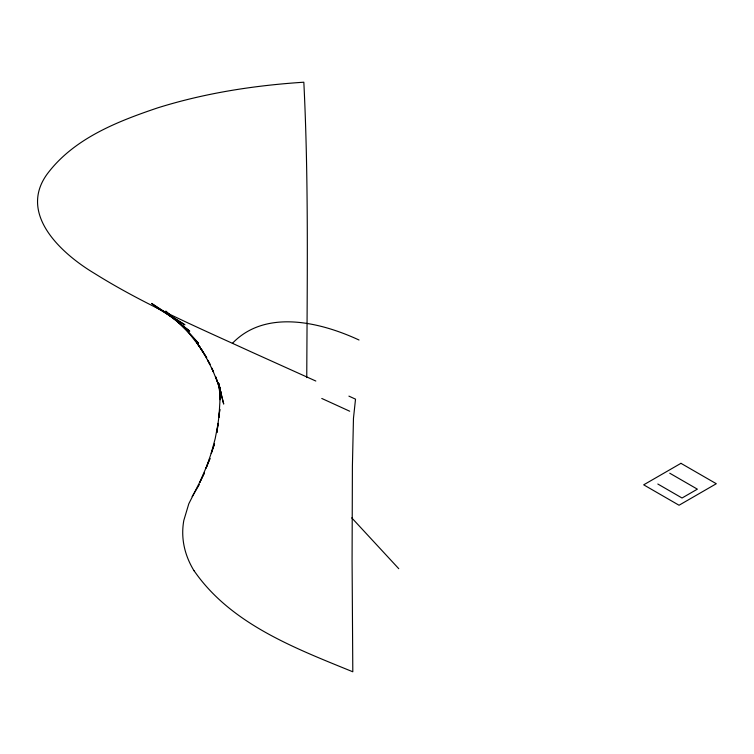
<?xml version="1.0" encoding="UTF-8"?>
<svg xmlns="http://www.w3.org/2000/svg" width="754" height="754" viewBox="0 0 754 754"><rect width="100%" height="100%" fill="white"/><g stroke="black" fill="none" stroke-linecap="round" stroke-linejoin="round"><path stroke-width="1.13" d="M306.755 377.613C307.18 279.159 308.716 180.592 303.834 82.214C254.4 85.419 205.031 93.034 157.68 107.869C117.011 121.592 73.524 138.632 47.05 174.231C17.851 214.617 62.252 254.202 94.646 273.513C144.014 304.418 197.755 327.34 250.564 351.59L315.822 381.034M220.328 399.771L218.962 383.918L219.914 395.605L219.744 386.906L219.876 402.108L218.952 417.358L219.81 409.309L216.907 432.579L218.104 423.362L215.229 438.46L211.252 453.39L214.513 443.748L206.106 468.102L209.998 458.46L199.763 482.522L204.428 472.871L188.802 503.776L183.835 520.364A200.074 115.513 0 0 0 194.032 570.778M192.147 496.594L199.348 484.511M232.392 343.362C265.465 308.706 320.62 322.175 359.027 340.016M348.904 396.123L355.52 399.158L353.466 418.291L352.401 466.189L352.08 559.892L352.806 671.786C295.172 648.233 230.837 624.114 194.098 570.769M669.759 473.22L697.365 489.158L682.04 498.008L657.818 484.011M155.173 306.812L184.918 324.833L151.563 303.419L179.16 322.307L164.834 311.958L189.763 331.157L177.058 321.279L165.739 311.148L188.236 331.6L178.359 321.949L198.406 343.164L186.068 329.3L200.187 347.406L196.982 342.976L206.653 357.594L196.982 342.976M351.741 517.866L398.762 568.686M203.797 353.296L201.243 348.998L209.998 364.361L207.746 360.205L213.542 372.099L211.799 368.075L218.556 384.634L215.682 376.84L221.374 393.974L219.122 386.425M218.142 382.674L223.702 404.059L219.461 386.576M218.726 383.635L220.272 392.721L218.801 383.89M218.839 384.21L219.593 388.772L219.32 386.745M321.779 398.461A1020.369 71.988 24.8 0 1 349.686 411.222M680.947 463.324L643.69 484.831L679.043 505.246L716.3 483.729L680.947 463.324"/></g></svg>
